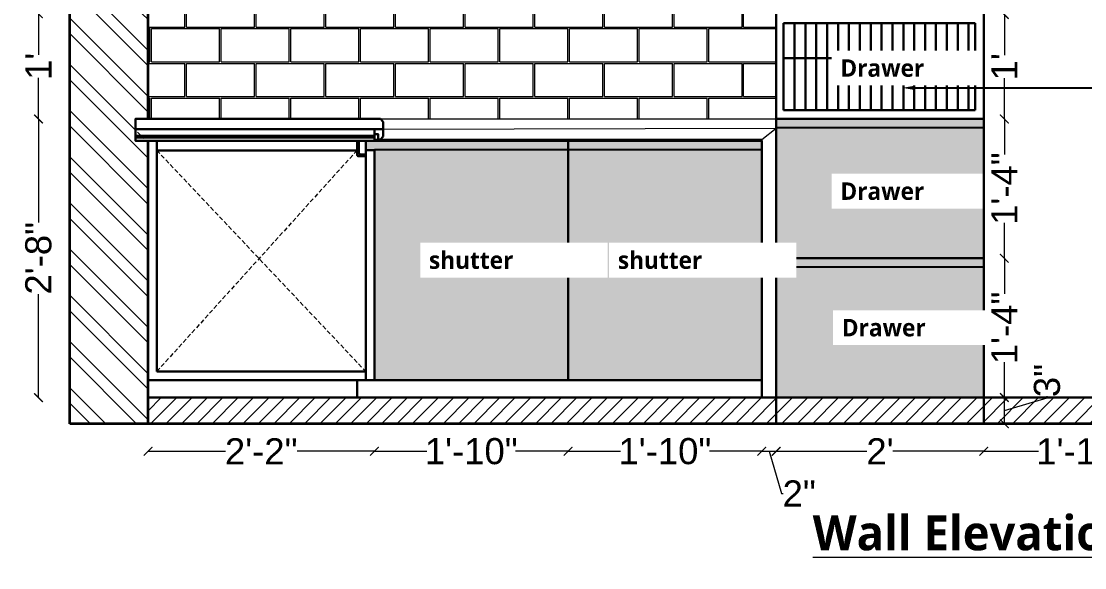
# Model space of a CAD drawing. Header units: inches. Extents: x 3324238 to 135265466, y -1036581 to 20094598.
# Drawn here: x 3355967.3 to 3356089.5, y -519178.2 to -519115.4 of the extents above; entities that cross this region are included whole.
import ezdxf
from ezdxf import colors
from ezdxf.entities.mleader import LeaderData, LeaderLine
from ezdxf.math import Vec2, Vec3

# ---------------------------------------------------------------- set-up
doc = ezdxf.new("R2010")
doc.units = ezdxf.units.IN
doc.header["$MEASUREMENT"] = 0
doc.header["$PDMODE"] = 3
doc.linetypes.add('00 . GROUND FLOOR$0$DASHED', pattern=[0.75, 0.5, -0.25])
doc.layers.add('AR HATCH-7', color=7, linetype='Continuous')
doc.layers.add('str coll', color=6, linetype='Continuous')
for name, color, linetype, lineweight in [('dim05', 1, 'Continuous', 13), ('Flooring', 253, 'Continuous', 30), ('FUNI.SEC', 7, 'Continuous', 30), ('FURNITURE', 32, 'Continuous', 13), ('FURNITURE-1', 251, 'Continuous', 5), ('Labelling', 1, 'Continuous', 25), ('wall', 7, 'Continuous', 30)]:
    doc.layers.add(name, color=color, linetype=linetype, lineweight=lineweight)
doc.layers.add('hatch', color=253, linetype='Continuous', lineweight=0, transparency=0.4)
doc.styles.get("Standard").update_dxf_attribs({"font": 'GOTHIC.TTF'})
doc.styles.add('The Thakors 3 inches', font='arial.ttf', dxfattribs={"height": 3})
doc.dimstyles.new('The Thakors 3 inches', dxfattribs={"dimtxt": 3, "dimasz": 1, "dimexe": 0.179993, "dimexo": 0.0625, "dimgap": 0.089996, "dimtad": 0, "dimzin": 0, "dimdsep": 46, "dimlunit": 4, "dimtxsty": 'The Thakors 3 inches', "dimblk": 'ARCHTICK', "dimcen": 0.089996, "dimclrd": 5, "dimclre": 5, "dimclrt": 1, "dimadec": 0, "dimazin": 0, "dimtfac": 0.799988, "dimtofl": 0, "dimtmove": 1, "dimatfit": 3, "dimfxl": 1, "dimtolj": 1, "dimtzin": 0, "dimlwd": 5, "dimlwe": 13, "dimarcsym": 0})

# ---------------------------------------------------------------- blocks, each defined once
blk = doc.blocks.new('_ArchTick')
at = {"color": 0, "linetype": 'ByBlock', "const_width": 0.15}
blk.add_lwpolyline([(-0.5, -0.5), (0.5, 0.5)], dxfattribs=at)
blk = doc.blocks.new('*D295')
at = {"layer": 'Defpoints', "color": 0, "lineweight": 30, "ltscale": 4, "transparency": 16777216}
for p in [(3355969.28, -519126.62), (3355994.25, -519126.62, 0.1), (3355993.64, -519158.62, 0.1)]:
    blk.add_point(p, dxfattribs=at)
at = {"layer": 'dim05', "color": 5, "lineweight": 5, "ltscale": 4, "transparency": 16777216}
for p, q in [((3355969.28, -519126.62), (3355969.28, -519138.52)), ((3355969.28, -519158.62), (3355969.28, -519146.73))]:
    blk.add_line(p, q, dxfattribs=at)
for p, rotation in [((3355969.28, -519126.62), 90), ((3355969.28, -519158.62), 270)]:
    blk.add_blockref('_ArchTick', p, dxfattribs=dict(at, rotation=rotation))
at = {"layer": 'dim05', "color": 1, "lineweight": 5, "ltscale": 4, "transparency": 16777216, "insert": (3355969.28, -519142.62), "char_height": 3, "attachment_point": 5, "rotation": 90, "style": 'The Thakors 3 inches'}
blk.add_mtext('\\A1;2\'-8"', dxfattribs=at)
blk = doc.blocks.new('*D286')
at = {"layer": 'Defpoints', "color": 0, "lineweight": 30, "ltscale": 4, "transparency": 16777216}
for p in [(3355969.28, -519114.54), (3355972.87, -519114.54, -0.04), (3355984.25, -519126.62)]:
    blk.add_point(p, dxfattribs=at)
at = {"layer": 'dim05', "color": 5, "lineweight": 5, "ltscale": 4, "transparency": 16777216}
for p, q in [((3355969.28, -519114.54), (3355969.28, -519119.25)), ((3355969.28, -519126.62), (3355969.28, -519121.91))]:
    blk.add_line(p, q, dxfattribs=at)
for p, rotation in [((3355969.28, -519114.54), 90), ((3355969.28, -519126.62), 270)]:
    blk.add_blockref('_ArchTick', p, dxfattribs=dict(at, rotation=rotation))
at = {"layer": 'dim05', "color": 1, "lineweight": 5, "ltscale": 4, "transparency": 16777216, "insert": (3355969.28, -519120.58), "char_height": 3, "attachment_point": 5, "rotation": 90, "style": 'The Thakors 3 inches'}
blk.add_mtext("\\A1;1'", dxfattribs=at)
blk = doc.blocks.new('*D298')
at = {"layer": 'Defpoints', "color": 0, "lineweight": 30, "ltscale": 4, "transparency": 16777216}
for p in [(3355981.87, -519153.08, 0.03), (3356007.87, -519156.62, 0.1), (3356007.87, -519164.79)]:
    blk.add_point(p, dxfattribs=at)
at = {"layer": 'dim05', "color": 5, "lineweight": 5, "ltscale": 4, "transparency": 16777216}
for p, q in [((3355981.87, -519164.79), (3355990.77, -519164.79)), ((3356007.87, -519164.79), (3355998.98, -519164.79))]:
    blk.add_line(p, q, dxfattribs=at)
at = {"layer": 'dim05', "color": 5, "lineweight": 5, "ltscale": 4, "transparency": 16777216, "rotation": 180}
blk.add_blockref('_ArchTick', (3355981.87, -519164.79), dxfattribs=at)
at = {"layer": 'dim05', "color": 5, "lineweight": 5, "ltscale": 4, "transparency": 16777216}
blk.add_blockref('_ArchTick', (3356007.87, -519164.79), dxfattribs=at)
at = {"layer": 'dim05', "color": 1, "lineweight": 5, "ltscale": 4, "transparency": 16777216, "insert": (3355994.87, -519164.79), "char_height": 3, "attachment_point": 5, "style": 'The Thakors 3 inches'}
blk.add_mtext('\\A1;2\'-2"', dxfattribs=at)
blk = doc.blocks.new('*D287')
at = {"layer": 'Defpoints', "color": 0, "lineweight": 30, "ltscale": 4, "transparency": 16777216}
for p in [(3356052.35, -519156.69, -0.06), (3356054.02, -519156.69, 0.03), (3356054.02, -519164.79)]:
    blk.add_point(p, dxfattribs=at)
at = {"layer": 'dim05', "color": 5, "lineweight": 5, "ltscale": 4, "transparency": 16777216}
for p, q in [((3356052.35, -519164.79), (3356054.02, -519164.79)), ((3356053.19, -519164.79), (3356054.64, -519169.63)), ((3356054.64, -519169.63), (3356054.82, -519169.63))]:
    blk.add_line(p, q, dxfattribs=at)
at = {"layer": 'dim05', "color": 5, "lineweight": 5, "ltscale": 4, "transparency": 16777216, "rotation": 180}
blk.add_blockref('_ArchTick', (3356052.35, -519164.79), dxfattribs=at)
at = {"layer": 'dim05', "color": 5, "lineweight": 5, "ltscale": 4, "transparency": 16777216}
blk.add_blockref('_ArchTick', (3356054.02, -519164.79), dxfattribs=at)
at = {"layer": 'dim05', "color": 1, "lineweight": 5, "ltscale": 4, "transparency": 16777216, "insert": (3356056.66, -519169.63), "char_height": 3, "attachment_point": 5, "style": 'The Thakors 3 inches'}
blk.add_mtext('\\A1;2"', dxfattribs=at)
blk = doc.blocks.new('*D296')
at = {"layer": 'Defpoints', "color": 0, "lineweight": 30, "ltscale": 4, "transparency": 16777216}
for p in [(3356100.61, -519158.62, 0.01), (3356077.85, -519161.62, -0.03), (3356100.61, -519164.79)]:
    blk.add_point(p, dxfattribs=at)
at = {"layer": 'dim05', "color": 5, "lineweight": 5, "ltscale": 4, "transparency": 16777216}
for p, q in [((3356077.85, -519164.79), (3356084.13, -519164.79)), ((3356100.61, -519164.79), (3356094.33, -519164.79))]:
    blk.add_line(p, q, dxfattribs=at)
at = {"layer": 'dim05', "color": 5, "lineweight": 5, "ltscale": 4, "transparency": 16777216, "rotation": 180}
blk.add_blockref('_ArchTick', (3356077.85, -519164.79), dxfattribs=at)
at = {"layer": 'dim05', "color": 5, "lineweight": 5, "ltscale": 4, "transparency": 16777216}
blk.add_blockref('_ArchTick', (3356100.61, -519164.79), dxfattribs=at)
at = {"layer": 'dim05', "color": 1, "lineweight": 5, "ltscale": 4, "transparency": 16777216, "insert": (3356089.23, -519164.79), "char_height": 3, "attachment_point": 5, "style": 'The Thakors 3 inches'}
blk.add_mtext('\\A1;1\'-11"', dxfattribs=at)
blk = doc.blocks.new('*D288')
at = {"layer": 'Defpoints', "color": 0, "lineweight": 30, "ltscale": 4, "transparency": 16777216}
for p in [(3356054.02, -519161.62, 0.02), (3356077.85, -519161.62, -0.03), (3356054.02, -519164.79)]:
    blk.add_point(p, dxfattribs=at)
at = {"layer": 'dim05', "color": 5, "lineweight": 5, "ltscale": 4, "transparency": 16777216}
for p, q in [((3356054.02, -519164.79), (3356064.44, -519164.79)), ((3356077.85, -519164.79), (3356067.43, -519164.79))]:
    blk.add_line(p, q, dxfattribs=at)
at = {"layer": 'dim05', "color": 5, "lineweight": 5, "ltscale": 4, "transparency": 16777216, "rotation": 180}
blk.add_blockref('_ArchTick', (3356054.02, -519164.79), dxfattribs=at)
at = {"layer": 'dim05', "color": 5, "lineweight": 5, "ltscale": 4, "transparency": 16777216}
blk.add_blockref('_ArchTick', (3356077.85, -519164.79), dxfattribs=at)
at = {"layer": 'dim05', "color": 1, "lineweight": 5, "ltscale": 4, "transparency": 16777216, "insert": (3356065.94, -519164.79), "char_height": 3, "attachment_point": 5, "style": 'The Thakors 3 inches'}
blk.add_mtext("\\A1;2'", dxfattribs=at)
blk = doc.blocks.new('*D300')
at = {"layer": 'Defpoints', "color": 0, "lineweight": 30, "ltscale": 4, "transparency": 16777216}
for p in [(3356030.11, -519156.62, 0.08), (3356052.35, -519158.62, 0.05), (3356030.11, -519164.79)]:
    blk.add_point(p, dxfattribs=at)
at = {"layer": 'dim05', "color": 5, "lineweight": 5, "ltscale": 4, "transparency": 16777216}
for p, q in [((3356030.11, -519164.79), (3356036.13, -519164.79)), ((3356052.35, -519164.79), (3356046.34, -519164.79))]:
    blk.add_line(p, q, dxfattribs=at)
at = {"layer": 'dim05', "color": 5, "lineweight": 5, "ltscale": 4, "transparency": 16777216, "rotation": 180}
blk.add_blockref('_ArchTick', (3356030.11, -519164.79), dxfattribs=at)
at = {"layer": 'dim05', "color": 5, "lineweight": 5, "ltscale": 4, "transparency": 16777216}
blk.add_blockref('_ArchTick', (3356052.35, -519164.79), dxfattribs=at)
at = {"layer": 'dim05', "color": 1, "lineweight": 5, "ltscale": 4, "transparency": 16777216, "insert": (3356041.23, -519164.79), "char_height": 3, "attachment_point": 5, "style": 'The Thakors 3 inches'}
blk.add_mtext('\\A1;1\'-10"', dxfattribs=at)
blk = doc.blocks.new('*D289')
at = {"layer": 'Defpoints', "color": 0, "lineweight": 30, "ltscale": 4, "transparency": 16777216}
for p in [(3356030.11, -519156.62, 0.08), (3356007.87, -519158.62, 0.12), (3356030.11, -519164.79)]:
    blk.add_point(p, dxfattribs=at)
at = {"layer": 'dim05', "color": 5, "lineweight": 5, "ltscale": 4, "transparency": 16777216}
for p, q in [((3356007.87, -519164.79), (3356013.89, -519164.79)), ((3356030.11, -519164.79), (3356024.09, -519164.79))]:
    blk.add_line(p, q, dxfattribs=at)
for p, rotation in [((3356007.87, -519164.79), 179.9999999843425), ((3356030.11, -519164.79), 359.9999999843425)]:
    blk.add_blockref('_ArchTick', p, dxfattribs=dict(at, rotation=rotation))
at = {"layer": 'dim05', "color": 1, "lineweight": 5, "ltscale": 4, "transparency": 16777216, "insert": (3356018.99, -519164.79), "char_height": 3, "attachment_point": 5, "rotation": 360, "style": 'The Thakors 3 inches'}
blk.add_mtext('\\A1;1\'-10"', dxfattribs=at)
blk = doc.blocks.new('*D290')
at = {"layer": 'Defpoints', "color": 0, "lineweight": 30, "ltscale": 4, "transparency": 16777216}
for p in [(3356077.85, -519158.62, -0.02), (3356080.22, -519158.62), (3356077.85, -519161.62, -0.03)]:
    blk.add_point(p, dxfattribs=at)
at = {"layer": 'dim05', "color": 5, "lineweight": 5, "ltscale": 4, "transparency": 16777216}
for p, q in [((3356080.22, -519161.62), (3356080.22, -519158.62)), ((3356080.22, -519160.12), (3356085.13, -519158.65)), ((3356085.13, -519158.65), (3356085.13, -519158.47))]:
    blk.add_line(p, q, dxfattribs=at)
for p, rotation in [((3356080.22, -519158.62), 90), ((3356080.22, -519161.62), 270)]:
    blk.add_blockref('_ArchTick', p, dxfattribs=dict(at, rotation=rotation))
at = {"layer": 'dim05', "color": 1, "lineweight": 5, "ltscale": 4, "transparency": 16777216, "insert": (3356085.13, -519156.66), "char_height": 3, "attachment_point": 5, "rotation": 90, "style": 'The Thakors 3 inches'}
blk.add_mtext('\\A1;3"', dxfattribs=at)
blk = doc.blocks.new('*D291')
at = {"layer": 'Defpoints', "color": 0, "lineweight": 30, "ltscale": 4, "transparency": 16777216}
for p in [(3356077.85, -519142.62, 0.05), (3356080.22, -519142.62), (3356077.85, -519158.62, -0.02)]:
    blk.add_point(p, dxfattribs=at)
at = {"layer": 'dim05', "color": 5, "lineweight": 5, "ltscale": 4, "transparency": 16777216}
for p, q in [((3356080.22, -519142.62), (3356080.22, -519146.69)), ((3356080.22, -519158.62), (3356080.22, -519154.56))]:
    blk.add_line(p, q, dxfattribs=at)
for p, rotation in [((3356080.22, -519142.62), 90), ((3356080.22, -519158.62), 270)]:
    blk.add_blockref('_ArchTick', p, dxfattribs=dict(at, rotation=rotation))
at = {"layer": 'dim05', "color": 1, "lineweight": 5, "ltscale": 4, "transparency": 16777216, "insert": (3356080.22, -519150.62), "char_height": 3, "attachment_point": 5, "rotation": 90, "style": 'The Thakors 3 inches'}
blk.add_mtext('\\A1;1\'-4"', dxfattribs=at)
blk = doc.blocks.new('*D307')
at = {"layer": 'Defpoints', "color": 0, "lineweight": 30, "ltscale": 4, "transparency": 16777216}
for p in [(3356077.77, -519114.63, 0.05), (3356076.98, -519126.62, 0.05), (3356080.22, -519126.62)]:
    blk.add_point(p, dxfattribs=at)
at = {"layer": 'dim05', "color": 5, "lineweight": 5, "ltscale": 4, "transparency": 16777216}
for p, q in [((3356080.22, -519114.63), (3356080.22, -519119.3)), ((3356080.22, -519126.62), (3356080.22, -519121.95))]:
    blk.add_line(p, q, dxfattribs=at)
for p, rotation in [((3356080.22, -519114.63), 90), ((3356080.22, -519126.62), 270)]:
    blk.add_blockref('_ArchTick', p, dxfattribs=dict(at, rotation=rotation))
at = {"layer": 'dim05', "color": 1, "lineweight": 5, "ltscale": 4, "transparency": 16777216, "insert": (3356080.22, -519120.62), "char_height": 3, "attachment_point": 5, "rotation": 90, "style": 'The Thakors 3 inches'}
blk.add_mtext("\\A1;1'", dxfattribs=at)
blk = doc.blocks.new('*D308')
at = {"layer": 'Defpoints', "color": 0, "lineweight": 30, "ltscale": 4, "transparency": 16777216}
for p in [(3356077.05, -519126.62), (3356077.05, -519142.62, 0.05), (3356080.22, -519142.62)]:
    blk.add_point(p, dxfattribs=at)
at = {"layer": 'dim05', "color": 5, "lineweight": 5, "ltscale": 4, "transparency": 16777216}
for p, q in [((3356080.22, -519126.62), (3356080.22, -519130.69)), ((3356080.22, -519142.62), (3356080.22, -519138.56))]:
    blk.add_line(p, q, dxfattribs=at)
for p, rotation in [((3356080.22, -519126.62), 90), ((3356080.22, -519142.62), 270)]:
    blk.add_blockref('_ArchTick', p, dxfattribs=dict(at, rotation=rotation))
at = {"layer": 'dim05', "color": 1, "lineweight": 5, "ltscale": 4, "transparency": 16777216, "insert": (3356080.22, -519134.62), "char_height": 3, "attachment_point": 5, "rotation": 90, "style": 'The Thakors 3 inches'}
blk.add_mtext('\\A1;1\'-4"', dxfattribs=at)

msp = doc.modelspace()

# ---------------------------------------------------------------- hatches: boundary and pattern name
at = {"layer": 'AR HATCH-7', "lineweight": 30, "true_color": 0xc7c8ca, "transparency": 33554559}
h = msp.add_hatch(dxfattribs=at)
h.set_pattern_fill('ANSI31', color=9, scale=10, angle=45)
h.set_pattern_definition([(90, (1051.1192, 171.5368), (-1.25, 0), [])])
h.paths.add_polyline_path([(3356076.854, -519115.623), (3356054.854, -519115.623), (3356054.854, -519125.623), (3356076.854, -519125.623)])
at = {"layer": 'AR HATCH-7', "lineweight": 30, "true_color": 0x636466}
h = msp.add_hatch(color=251, dxfattribs=at)
h.dxf.hatch_style = 1
h.paths.add_polyline_path([(3356054.018, -519126.623), (3356077.854, -519126.623), (3356077.854, -519127.623), (3356054.018, -519127.623)])
at = {"layer": 'AR HATCH-7', "lineweight": 30, "true_color": 0x8d9989, "transparency": 33554559}
h = msp.add_hatch(color=252, dxfattribs=at)
h.dxf.hatch_style = 1
h.paths.add_polyline_path([(3356077.854, -519127.623), (3356054.018, -519127.623), (3356054.018, -519142.623), (3356077.854, -519142.623)])
at = {"layer": 'AR HATCH-7', "lineweight": 30, "true_color": 0x636466}
h = msp.add_hatch(color=251, dxfattribs=at)
h.dxf.hatch_style = 1
h.paths.add_polyline_path([(3356030.114, -519129.123), (3356006.874, -519129.124), (3356006.874, -519130.123), (3356030.114, -519130.123)])
h = msp.add_hatch(color=251, dxfattribs=at)
h.dxf.hatch_style = 1
h.paths.add_polyline_path([(3356030.114, -519129.123), (3356052.354, -519129.123), (3356052.354, -519130.123), (3356030.114, -519130.123)])
at = {"layer": 'AR HATCH-7', "lineweight": 30, "true_color": 0x8d9989, "transparency": 33554559}
h = msp.add_hatch(color=252, dxfattribs=at)
h.dxf.hatch_style = 1
h.paths.add_polyline_path([(3356052.354, -519130.123), (3356030.114, -519130.123), (3356030.114, -519156.623), (3356052.354, -519156.623)])
h.paths.add_polyline_path([(3356030.114, -519130.123), (3356007.875, -519130.123), (3356007.875, -519156.623), (3356030.114, -519156.623)])
h.paths.add_polyline_path([(3356013.48, -519145), (3356023.911, -519145)], flags=16)
at = {"layer": 'AR HATCH-7', "lineweight": 30, "true_color": 0x636466}
h = msp.add_hatch(color=251, dxfattribs=at)
h.dxf.hatch_style = 1
h.paths.add_polyline_path([(3356054.018, -519142.623), (3356077.854, -519142.623), (3356077.854, -519143.623), (3356054.018, -519143.623)])
at = {"layer": 'AR HATCH-7', "lineweight": 30, "true_color": 0x8d9989, "transparency": 33554559}
h = msp.add_hatch(color=252, dxfattribs=at)
h.dxf.hatch_style = 1
h.paths.add_polyline_path([(3356077.854, -519143.623), (3356054.018, -519143.623), (3356054.018, -519158.623), (3356077.854, -519158.623)])
at = {"layer": 'hatch', "lineweight": 15, "true_color": 0x636466}
h = msp.add_hatch(dxfattribs=at)
h.set_pattern_fill('ANSI32', color=251, scale=10, angle=90)
h.set_pattern_definition([(135, (3717.1127, 226.9864), (-2.6516504294, -2.6516504294), []), (135, (3717.1127, 228.754), (-2.6516504294, -2.6516504294), [])])
h.paths.add_polyline_path([(3355972.875, -519047.623), (3355981.875, -519047.623), (3355981.875, -519088.54), (3355972.875, -519088.54)])
h.paths.add_polyline_path([(3355981.875, -519129.123), (3355981.375, -519129.123), (3355981.375, -519128.733), (3355981.875, -519128.733), (3355981.875, -519128.123), (3355980.375, -519128.123), (3355980.375, -519126.623), (3355981.875, -519126.623), (3355981.875, -519114.54), (3355972.875, -519114.54), (3355972.875, -519161.623), (3355981.875, -519161.623)])
at = {"layer": 'hatch'}
h = msp.add_hatch(dxfattribs=at)
h.set_pattern_fill('ANSI31', color=256, scale=10)
h.set_pattern_definition([(45, (35296.1756, -9966.3608), (-0.8838834765, 0.8838834765), [])])
h.paths.add_polyline_path([(3356175.774, -519158.623), (3356175.774, -519161.623), (3355981.875, -519161.623), (3355981.875, -519158.623)])
at = {"layer": 'str coll', "lineweight": 5, "true_color": 0xc7c8ca}
h = msp.add_hatch(dxfattribs=at)
h.set_pattern_fill('AR-B816C', color=9, scale=0.5)
h.set_pattern_definition([(0, (3954.2747, 231.7497), (4, 4), [7.8125, -0.1875]), (0, (3950.2747, 231.9372), (4, 4), [7.8125, -0.1875]), (90, (3954.2747, 231.7497), (-4, 4), [-4.1875, 3.8125]), (90, (3954.0872, 231.7497), (-4, 4), [-4.1875, 3.8125])])
h.paths.add_polyline_path([(3356053.854, -519090.623), (3355982.011, -519090.623), (3355982.011, -519126.623), (3356053.854, -519126.623)])

# ---------------------------------------------------------------- linework, layer by layer
at = {"linetype": 'ByBlock'}
msp.add_line((3356068.517, -519158.623, 0.001), (3356041.932, -519158.623, 0.001), dxfattribs=at)
at = {"color": 1, "lineweight": 35}
msp.add_line((3356175.774, -519161.623, -0.042), (3355972.875, -519161.623, -0.104), dxfattribs=at)
at = {"layer": 'Flooring', "ltscale": 4}
msp.add_line((3356175.774, -519158.623, 0.001), (3355981.875, -519158.623, 0.001), dxfattribs=at)
at = {"layer": 'FUNI.SEC', "color": 12, "elevation": 0.001}
msp.add_lwpolyline([(3356007.875, -519128.732), (3355980.42, -519128.732), (3355980.42, -519129.123), (3356007.875, -519129.123)], close=True, dxfattribs=at)
at = {"layer": 'FURNITURE', "lineweight": 30}
for p, q in [((3356054.018, -519099.623, 0.038), (3356054.018, -519161.623, -0.079)), ((3356054.854, -519115.623, -0.04), (3356054.854, -519125.623, -0.058)), ((3356054.854, -519115.623, -0.04), (3356076.854, -519115.623, -0.04)), ((3356076.854, -519115.623, -0.04), (3356076.854, -519125.623, -0.058)), ((3356054.854, -519125.623, -0.057), (3356076.854, -519125.623, -0.057)), ((3356054.018, -519126.623, -0.057), (3356077.854, -519126.623, -0.057)), ((3356077.854, -519126.623, -0.057), (3356077.854, -519161.623, -0.132)), ((3355982.875, -519129.123, 0.001), (3355982.875, -519155.623, 0.001)), ((3356006.874, -519129.123, 0.001), (3355982.875, -519129.123, 0.001)), ((3356006.874, -519129.123, -0.104), (3356006.874, -519129.124, -0.104)), ((3356006.874, -519129.123, -0.104), (3356006.874, -519156.623, 0.001)), ((3356006.874, -519129.124, -0.104), (3356052.354, -519129.123, -0.057)), ((3356007.875, -519129.123, 0.001), (3356007.875, -519129.123, 0.001)), ((3356030.114, -519156.623, -0.081), (3356030.114, -519129.123, -0.081)), ((3356052.354, -519129.123, -0.057), (3356052.354, -519158.623, -0.057)), ((3356005.875, -519130.227, -0.097), (3355982.875, -519130.227, 0.001)), ((3356006.874, -519130.192, -0.097), (3356007.875, -519130.192, 0.001)), ((3356007.875, -519130.123, 0.001), (3356007.875, -519156.623, 0.001)), ((3356077.854, -519142.623, -0.057), (3356054.018, -519142.623, -0.02)), ((3356007.875, -519156.623, 0.001), (3355981.875, -519156.623, 0.001)), ((3356006.874, -519155.623, 0.001), (3355982.875, -519155.623, 0.001)), ((3356005.875, -519156.623, 0.001), (3356005.875, -519158.623, 0.001)), ((3356007.875, -519156.623, 0.001), (3356052.354, -519156.623, -0.057))]:
    msp.add_line(p, q, dxfattribs=at)
at = {"layer": 'FURNITURE', "lineweight": 30, "transparency": 33554610}
msp.add_line((3356054.854, -519119.623, -0.047), (3356076.854, -519119.623, -0.047), dxfattribs=at)
at = {"layer": 'FURNITURE', "lineweight": 25}
for p, q in [((3356077.854, -519127.623, -0.057), (3356054.018, -519127.623, -0.02)), ((3356007.875, -519130.123, 0.001), (3356052.354, -519130.123, -0.057)), ((3356077.854, -519143.623, -0.057), (3356054.018, -519143.623, -0.02))]:
    msp.add_line(p, q, dxfattribs=at)
at = {"layer": 'FURNITURE', "lineweight": 30, "ltscale": 0.4, "elevation": -0.097}
msp.add_lwpolyline([(3356006.874, -519130.696), (3356006.275, -519130.696, -0.4142136), (3356006.075, -519130.496), (3356006.075, -519129.162), (3356005.875, -519129.162), (3356005.875, -519130.696, 0.4142136), (3356006.075, -519130.896), (3356006.874, -519130.896)], format="xyb", close=True, dxfattribs=at)
at = {"layer": 'FURNITURE-1', "lineweight": 30, "ltscale": 0.25}
for p, q in [((3356008.875, -519126.938, -0.106), (3356008.559, -519126.623, -0.106)), ((3356008.875, -519128.65, -0.106), (3356008.559, -519128.965, -0.106))]:
    msp.add_line(p, q, dxfattribs=at)
at = {"layer": 'FURNITURE-1', "lineweight": 30, "ltscale": 0.25, "elevation": -0.106}
for points in [[(3356008.559, -519126.623), (3355980.42, -519126.623), (3355980.42, -519127.794), (3356008.875, -519127.794), (3356008.875, -519126.938)], [(3356008.559, -519126.623), (3355980.42, -519126.623), (3355980.42, -519127.794), (3356008.875, -519127.794), (3356008.875, -519126.938)], [(3356008.875, -519128.38), (3356008.875, -519126.938)], [(3356007.875, -519128.38), (3356007.875, -519127.794), (3356008.875, -519127.794), (3356008.875, -519128.65)], [(3356007.875, -519128.38), (3356008.308, -519128.38), (3356008.308, -519128.965)], [(3356008.559, -519128.965), (3356008.308, -519128.965)]]:
    msp.add_lwpolyline(points, dxfattribs=at)
at = {"layer": 'FURNITURE-1', "lineweight": 30, "ltscale": 0.25, "elevation": 0.001}
for points in [[(3356007.875, -519127.794), (3355980.42, -519127.794), (3355980.42, -519128.575), (3356007.875, -519128.575)], [(3356007.875, -519128.575), (3355980.42, -519128.575), (3355980.42, -519128.732), (3356007.875, -519128.732)]]:
    msp.add_lwpolyline(points, close=True, dxfattribs=at)
at = {"layer": 'str coll', "color": 252, "linetype": '00 . GROUND FLOOR$0$DASHED', "lineweight": 0, "true_color": 0x939598}
for p, q in [((3355982.875, -519130.227, 0.001), (3356006.874, -519155.623, 0.001)), ((3356005.875, -519130.227, -0.097), (3355982.875, -519155.623, 0.001))]:
    msp.add_line(p, q, dxfattribs=at)
at = {"layer": 'wall', "lineweight": 35}
for p, q in [((3355972.875, -519161.623, -0.104), (3355972.875, -519114.54, -0.145)), ((3355981.875, -519126.623, -0.108), (3355981.875, -519114.54, -0.127)), ((3355981.875, -519161.623, -0.067), (3355981.875, -519129.123, -0.105))]:
    msp.add_line(p, q, dxfattribs=at)
at = {"layer": 'wall', "lineweight": 5}
for p, q in [((3356007.091, -519126.623, 0.001), (3356054.018, -519126.623, -0.057)), ((3356008.875, -519127.797, 0.001), (3356054.018, -519127.695, -0.057)), ((3356052.354, -519128.966, -0.057), (3356054.018, -519127.695, -0.015)), ((3356052.354, -519128.966, -0.057), (3356007.875, -519128.966, -0.103)), ((3356052.354, -519128.966, -0.057), (3356052.354, -519158.623, -0.057))]:
    msp.add_line(p, q, dxfattribs=at)

# ---------------------------------------------------------------- texts
at = {"layer": 'dim05', "lineweight": 5, "ltscale": 4, "insert": (3356058.215, -519176.216, -0.057), "char_height": 4, "width": 108.86075, "attachment_point": 7, "bg_fill": 2}
msp.add_mtext('\\pxt11;{\\fMalgun Gothic|b1|i0|c0|p34;\\L\\C1;Wall Elevation - C}', dxfattribs=at)

# ---------------------------------------------------------------- dimensions: what is measured, and where the dimension line sits
at = {"layer": 'dim05', "lineweight": 5, "ltscale": 4}
for base, p1, p2, angle, picture, middle in [((3355969.275, -519114.54, -0.104), (3355984.255, -519126.623, -0.104), (3355972.875, -519114.54, -0.145), 90, '*D286', (3355969.275, -519120.581, -0.104)), ((3355969.275, -519126.623, -0.104), (3355993.639, -519158.623, 0.001), (3355994.25, -519126.623, 0.001), 90, '*D295', (3355969.275, -519142.623, -0.104)), ((3356080.22, -519142.623, -0.104), (3356077.854, -519158.623, -0.126), (3356077.854, -519142.623, -0.057), 90, '*D291', (3356080.22, -519150.623, -0.104)), ((3356080.22, -519158.623, -0.104), (3356077.854, -519161.623, -0.132), (3356077.854, -519158.623, -0.126), 90, '*D290', (3356085.133, -519158.379, -0.104)), ((3356030.114, -519164.794, -0.104), (3356007.872, -519158.623, 0.014), (3356030.114, -519156.623, -0.028), 180, '*D289', (3356018.993, -519164.794, -0.104))]:
    dim = msp.add_linear_dim(base=base, p1=p1, p2=p2, angle=angle, dimstyle='The Thakors 3 inches', override={"dimtxt": 32, "dimdec": 0, "dimse1": 1, "dimse2": 1}, dxfattribs=at)
    dim.commit()
    dim.dimension.update_dxf_attribs({"geometry": picture, "text_midpoint": middle})
for base, p1, p2, picture, middle in [((3356007.875, -519164.794, -0.104), (3355981.875, -519153.075, -0.077), (3356007.875, -519156.623, 0.001), '*D298', (3355994.875, -519164.794, -0.104)), ((3356030.114, -519164.794, -0.104), (3356052.354, -519158.623, -0.057), (3356030.114, -519156.623, -0.028), '*D300', (3356041.234, -519164.794, -0.104)), ((3356100.611, -519164.794, -0.104), (3356077.854, -519161.623, -0.132), (3356100.611, -519158.623, -0.096), '*D296', (3356089.233, -519164.794, -0.104)), ((3356054.018, -519164.794, -0.104), (3356077.854, -519161.623, -0.132), (3356054.018, -519161.623, -0.079), '*D288', (3356065.936, -519164.794, -0.104))]:
    dim = msp.add_linear_dim(base=base, p1=p1, p2=p2, dimstyle='The Thakors 3 inches', override={"dimtxt": 32, "dimdec": 0, "dimse1": 1, "dimse2": 1}, dxfattribs=at)
    dim.commit()
    dim.dimension.update_dxf_attribs({"geometry": picture, "text_midpoint": middle})

# ---------------------------------------------------------------- leaders
at = {"layer": 'Labelling', "lineweight": 5}
ml = msp.add_multileader_mtext('Standard', dxfattribs=at)
ml.set_content('wall tiles\\P ( as per \\Pselection)', color=256)
ml.set_leader_properties()
ml.build(insert=Vec2(0, 0))
ml.multileader.update_dxf_attribs({"dogleg_length": 2.134, "arrow_head_size": 1.5})
ctx = ml.context
ctx.base_point, ctx.char_height, ctx.arrow_head_size, ctx.landing_gap_size, ctx.plane_origin = Vec3(3356176.236, -519106.001, -0.104), 3, 1.5, 0.09, Vec3(3355995.701, -519106.001, -0.104)
notes = []
notes.append((ctx, [(0, (1, 1, 0), (3356016.631, -519106.001, -0.104), (1, 0), 159.605, [(0, [(3356003.374, -519106.001, -0.104)], 0, [])])]))
ctx.mtext.insert, ctx.mtext.flow_direction = Vec3(3356176.326, -519104.066, -0.104), 5
for ctx, leaders in notes:
    for number, flags, end, landing, length, lines in leaders:
        leader = LeaderData()
        leader.index, (leader.has_last_leader_line, leader.has_dogleg_vector, leader.attachment_direction) = number, flags
        leader.last_leader_point, leader.dogleg_vector, leader.dogleg_length = Vec3(end), Vec3(landing), length
        for number, points, colour, breaks in lines:
            line = LeaderLine()
            line.index, line.vertices, line.color, line.breaks = number, Vec3.list(points), colors.encode_raw_color(colour), breaks
            leader.lines.append(line)
        ctx.leaders.append(leader)

# ---------------------------------------------------------------- next in the draw order: texts
at = {"char_height": 2, "width": 19.51963, "attachment_point": 7, "bg_fill": 2}
for s, insert in [('{\\fMalgun Gothic|b1|i0|c0|p34;Drawer }', (3356061.391, -519121.801, -0.104)), ('{\\fMalgun Gothic|b1|i0|c0|p34;Drawer }', (3356061.391, -519135.94, -0.104)), ('{\\fMalgun Gothic|b1|i0|c0|p34;shutter }', (3356014.131, -519143.863, -0.104))]:
    msp.add_mtext(s, dxfattribs=dict(at, insert=insert))

# ---------------------------------------------------------------- next in the draw order: dimensions: what is measured, and where the dimension line sits
at = {"layer": 'dim05', "lineweight": 5, "ltscale": 4}
dim = msp.add_linear_dim(base=(3356054.018, -519164.794, -0.104), p1=(3356052.354, -519156.686, -0.161), p2=(3356054.018, -519156.686, -0.07), dimstyle='The Thakors 3 inches', override={"dimtxt": 32, "dimdec": 0, "dimse1": 1, "dimse2": 1}, dxfattribs=at)
dim.commit()
dim.dimension.update_dxf_attribs({"geometry": '*D287', "text_midpoint": (3356054.906, -519169.628, -0.104)})

# ---------------------------------------------------------------- next in the draw order: linework, layer by layer
at = {"layer": 'FURNITURE', "lineweight": 30}
msp.add_line((3356077.855, -519099.623, 0.038), (3356077.855, -519161.623, -0.079), dxfattribs=at)

# ---------------------------------------------------------------- next in the draw order: texts
at = {"insert": (3356035.824, -519143.863, -0.104), "char_height": 2, "width": 19.51963, "attachment_point": 7, "bg_fill": 2}
msp.add_mtext('{\\fMalgun Gothic|b1|i0|c0|p34;shutter }', dxfattribs=at)

# ---------------------------------------------------------------- next in the draw order: dimensions: what is measured, and where the dimension line sits
at = {"layer": 'dim05', "lineweight": 5, "ltscale": 4}
for base, p1, p2, picture, middle in [((3356080.22, -519126.623, -0.104), (3356077.769, -519114.625, -0.054), (3356076.983, -519126.623, -0.057), '*D307', (3356080.22, -519120.624, -0.104)), ((3356080.22, -519142.623, -0.104), (3356077.045, -519126.623, -0.104), (3356077.045, -519142.623, -0.056), '*D308', (3356080.22, -519134.623, -0.104))]:
    dim = msp.add_linear_dim(base=base, p1=p1, p2=p2, angle=90, dimstyle='The Thakors 3 inches', override={"dimtxt": 32, "dimdec": 0, "dimse1": 1, "dimse2": 1}, dxfattribs=at)
    dim.commit()
    dim.dimension.update_dxf_attribs({"geometry": picture, "text_midpoint": middle})

# ---------------------------------------------------------------- next in the draw order: leaders
at = {"layer": 'Labelling', "lineweight": 5}
ml = msp.add_multileader_mtext('Standard', dxfattribs=at)
ml.set_content('Profile \\PDrawer', color=256)
ml.set_leader_properties()
ml.build(insert=Vec2(0, 0))
ml.multileader.update_dxf_attribs({"dogleg_length": 2.134, "arrow_head_size": 1.5})
ctx = ml.context
ctx.base_point, ctx.char_height, ctx.arrow_head_size, ctx.landing_gap_size, ctx.plane_origin = Vec3(3356177.204, -519123.049, -0.104), 3, 1.5, 0.09, Vec3(3355995.701, -519123.049, -0.104)
notes = []
notes.append((ctx, [(0, (1, 1, 0), (3356113.11, -519123.049, -0.104), (1, 0), 64.094, [(0, [(3356068.476, -519123.049, -0.104)], 0, [])])]))
ctx.mtext.insert, ctx.mtext.flow_direction = Vec3(3356177.294, -519121.52, -0.104), 5
for ctx, leaders in notes:
    for number, flags, end, landing, length, lines in leaders:
        leader = LeaderData()
        leader.index, (leader.has_last_leader_line, leader.has_dogleg_vector, leader.attachment_direction) = number, flags
        leader.last_leader_point, leader.dogleg_vector, leader.dogleg_length = Vec3(end), Vec3(landing), length
        for number, points, colour, breaks in lines:
            line = LeaderLine()
            line.index, line.vertices, line.color, line.breaks = number, Vec3.list(points), colors.encode_raw_color(colour), breaks
            leader.lines.append(line)
        ctx.leaders.append(leader)

# ---------------------------------------------------------------- next in the draw order: texts
at = {"insert": (3356061.553, -519151.616, -0.104), "char_height": 2, "width": 19.51963, "attachment_point": 7, "bg_fill": 2}
msp.add_mtext('{\\fMalgun Gothic|b1|i0|c0|p34;Drawer }', dxfattribs=at)

doc.saveas('drawing.dxf')
